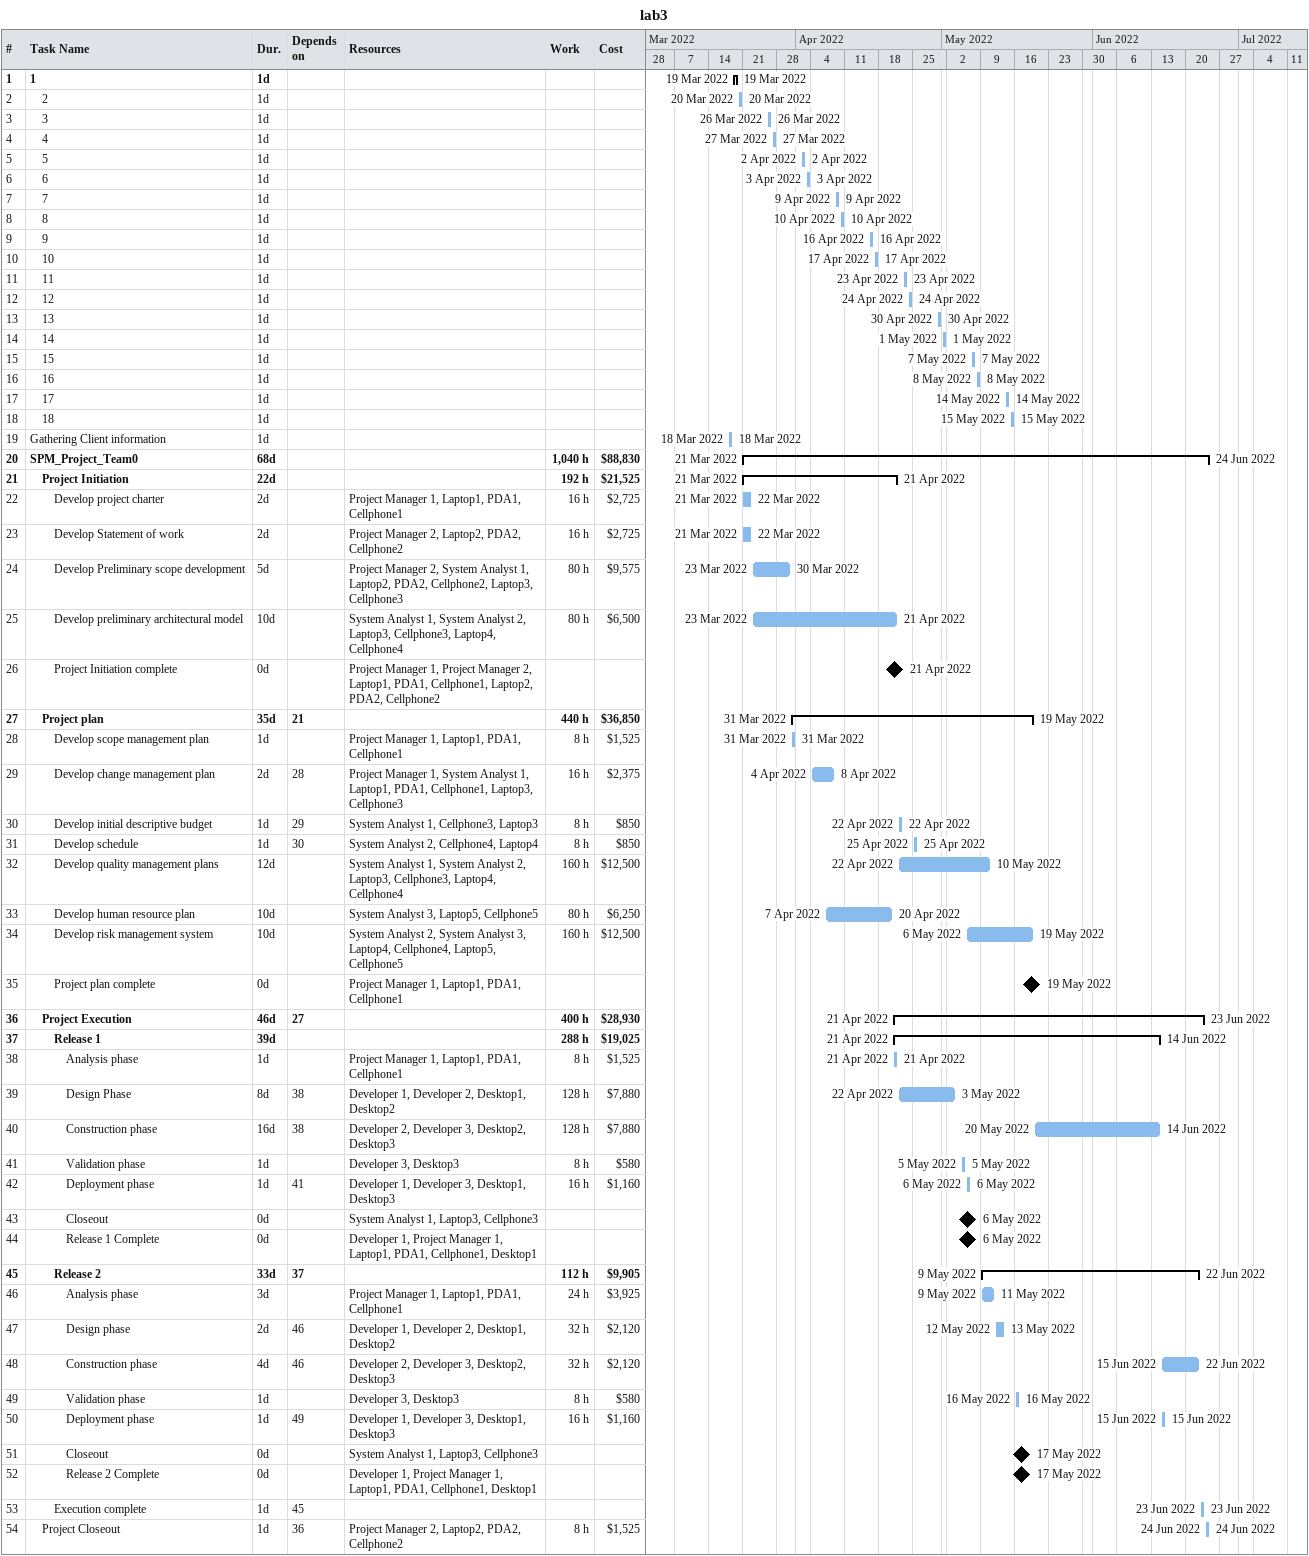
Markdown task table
lab3

| ID | Level | Task | Duration | Start | Finish | Predecessors | Resources | Work (h) | Cost ($) |
|---|---|---|---|---|---|---|---|---|---|
| 1 | 1 | **1** | 1d | 2022-03-19 | 2022-03-19 |  |  |  |  |
| 2 | 2 | 2 | 1d | 2022-03-20 | 2022-03-20 |  |  |  |  |
| 3 | 2 | 3 | 1d | 2022-03-26 | 2022-03-26 |  |  |  |  |
| 4 | 2 | 4 | 1d | 2022-03-27 | 2022-03-27 |  |  |  |  |
| 5 | 2 | 5 | 1d | 2022-04-02 | 2022-04-02 |  |  |  |  |
| 6 | 2 | 6 | 1d | 2022-04-03 | 2022-04-03 |  |  |  |  |
| 7 | 2 | 7 | 1d | 2022-04-09 | 2022-04-09 |  |  |  |  |
| 8 | 2 | 8 | 1d | 2022-04-10 | 2022-04-10 |  |  |  |  |
| 9 | 2 | 9 | 1d | 2022-04-16 | 2022-04-16 |  |  |  |  |
| 10 | 2 | 10 | 1d | 2022-04-17 | 2022-04-17 |  |  |  |  |
| 11 | 2 | 11 | 1d | 2022-04-23 | 2022-04-23 |  |  |  |  |
| 12 | 2 | 12 | 1d | 2022-04-24 | 2022-04-24 |  |  |  |  |
| 13 | 2 | 13 | 1d | 2022-04-30 | 2022-04-30 |  |  |  |  |
| 14 | 2 | 14 | 1d | 2022-05-01 | 2022-05-01 |  |  |  |  |
| 15 | 2 | 15 | 1d | 2022-05-07 | 2022-05-07 |  |  |  |  |
| 16 | 2 | 16 | 1d | 2022-05-08 | 2022-05-08 |  |  |  |  |
| 17 | 2 | 17 | 1d | 2022-05-14 | 2022-05-14 |  |  |  |  |
| 18 | 2 | 18 | 1d | 2022-05-15 | 2022-05-15 |  |  |  |  |
| 19 | 1 | Gathering Client information | 1d | 2022-03-18 | 2022-03-18 |  |  |  |  |
| 20 | 1 | **SPM_Project_Team0** | 68d | 2022-03-21 | 2022-06-24 |  |  | 1040 | 88830 |
| 21 | 2 | **Project Initiation** | 22d | 2022-03-21 | 2022-04-21 |  |  | 192 | 21525 |
| 22 | 3 | Develop project charter | 2d | 2022-03-21 | 2022-03-22 |  | Project Manager 1, Laptop1, PDA1, Cellphone1 | 16 | 2725 |
| 23 | 3 | Develop Statement of work | 2d | 2022-03-21 | 2022-03-22 |  | Project Manager 2, Laptop2, PDA2, Cellphone2 | 16 | 2725 |
| 24 | 3 | Develop Preliminary scope development | 5d | 2022-03-23 | 2022-03-30 |  | Project Manager 2, System Analyst 1, Laptop2, PDA2, Cellphone2, Laptop3, Cellphone3 | 80 | 9575 |
| 25 | 3 | Develop preliminary architectural model | 10d | 2022-03-23 | 2022-04-21 |  | System Analyst 1, System Analyst 2, Laptop3, Cellphone3, Laptop4, Cellphone4 | 80 | 6500 |
| 26 | 3 | Project Initiation complete | 0d | 2022-04-21 | 2022-04-21 |  | Project Manager 1, Project Manager 2, Laptop1, PDA1, Cellphone1, Laptop2, PDA2, Cellphone2 |  |  |
| 27 | 2 | **Project plan** | 35d | 2022-03-31 | 2022-05-19 | 21 |  | 440 | 36850 |
| 28 | 3 | Develop scope management plan | 1d | 2022-03-31 | 2022-03-31 |  | Project Manager 1, Laptop1, PDA1, Cellphone1 | 8 | 1525 |
| 29 | 3 | Develop change management plan | 2d | 2022-04-04 | 2022-04-08 | 28 | Project Manager 1, System Analyst 1, Laptop1, PDA1, Cellphone1, Laptop3, Cellphone3 | 16 | 2375 |
| 30 | 3 | Develop initial descriptive budget | 1d | 2022-04-22 | 2022-04-22 | 29 | System Analyst 1, Cellphone3, Laptop3 | 8 | 850 |
| 31 | 3 | Develop schedule | 1d | 2022-04-25 | 2022-04-25 | 30 | System Analyst 2, Cellphone4, Laptop4 | 8 | 850 |
| 32 | 3 | Develop quality management plans | 12d | 2022-04-22 | 2022-05-10 |  | System Analyst 1, System Analyst 2, Laptop3, Cellphone3, Laptop4, Cellphone4 | 160 | 12500 |
| 33 | 3 | Develop human resource plan | 10d | 2022-04-07 | 2022-04-20 |  | System Analyst 3, Laptop5, Cellphone5 | 80 | 6250 |
| 34 | 3 | Develop risk management system | 10d | 2022-05-06 | 2022-05-19 |  | System Analyst 2, System Analyst 3, Laptop4, Cellphone4, Laptop5, Cellphone5 | 160 | 12500 |
| 35 | 3 | Project plan complete | 0d | 2022-05-19 | 2022-05-19 |  | Project Manager 1, Laptop1, PDA1, Cellphone1 |  |  |
| 36 | 2 | **Project Execution** | 46d | 2022-04-21 | 2022-06-23 | 27 |  | 400 | 28930 |
| 37 | 3 | **Release 1** | 39d | 2022-04-21 | 2022-06-14 |  |  | 288 | 19025 |
| 38 | 4 | Analysis phase | 1d | 2022-04-21 | 2022-04-21 |  | Project Manager 1, Laptop1, PDA1, Cellphone1 | 8 | 1525 |
| 39 | 4 | Design Phase | 8d | 2022-04-22 | 2022-05-03 | 38 | Developer 1, Developer 2, Desktop1, Desktop2 | 128 | 7880 |
| 40 | 4 | Construction phase | 16d | 2022-05-20 | 2022-06-14 | 38 | Developer 2, Developer 3, Desktop2, Desktop3 | 128 | 7880 |
| 41 | 4 | Validation phase | 1d | 2022-05-05 | 2022-05-05 |  | Developer 3, Desktop3 | 8 | 580 |
| 42 | 4 | Deployment phase | 1d | 2022-05-06 | 2022-05-06 | 41 | Developer 1, Developer 3, Desktop1, Desktop3 | 16 | 1160 |
| 43 | 4 | Closeout | 0d | 2022-05-06 | 2022-05-06 |  | System Analyst 1, Laptop3, Cellphone3 |  |  |
| 44 | 4 | Release 1 Complete | 0d | 2022-05-06 | 2022-05-06 |  | Developer 1, Project Manager 1, Laptop1, PDA1, Cellphone1, Desktop1 |  |  |
| 45 | 3 | **Release 2** | 33d | 2022-05-09 | 2022-06-22 | 37 |  | 112 | 9905 |
| 46 | 4 | Analysis phase | 3d | 2022-05-09 | 2022-05-11 |  | Project Manager 1, Laptop1, PDA1, Cellphone1 | 24 | 3925 |
| 47 | 4 | Design phase | 2d | 2022-05-12 | 2022-05-13 | 46 | Developer 1, Developer 2, Desktop1, Desktop2 | 32 | 2120 |
| 48 | 4 | Construction phase | 4d | 2022-06-15 | 2022-06-22 | 46 | Developer 2, Developer 3, Desktop2, Desktop3 | 32 | 2120 |
| 49 | 4 | Validation phase | 1d | 2022-05-16 | 2022-05-16 |  | Developer 3, Desktop3 | 8 | 580 |
| 50 | 4 | Deployment phase | 1d | 2022-06-15 | 2022-06-15 | 49 | Developer 1, Developer 3, Desktop1, Desktop3 | 16 | 1160 |
| 51 | 4 | Closeout | 0d | 2022-05-17 | 2022-05-17 |  | System Analyst 1, Laptop3, Cellphone3 |  |  |
| 52 | 4 | Release 2 Complete | 0d | 2022-05-17 | 2022-05-17 |  | Developer 1, Project Manager 1, Laptop1, PDA1, Cellphone1, Desktop1 |  |  |
| 53 | 3 | Execution complete | 1d | 2022-06-23 | 2022-06-23 | 45 |  |  |  |
| 54 | 2 | Project Closeout | 1d | 2022-06-24 | 2022-06-24 | 36 | Project Manager 2, Laptop2, PDA2, Cellphone2 | 8 | 1525 |
